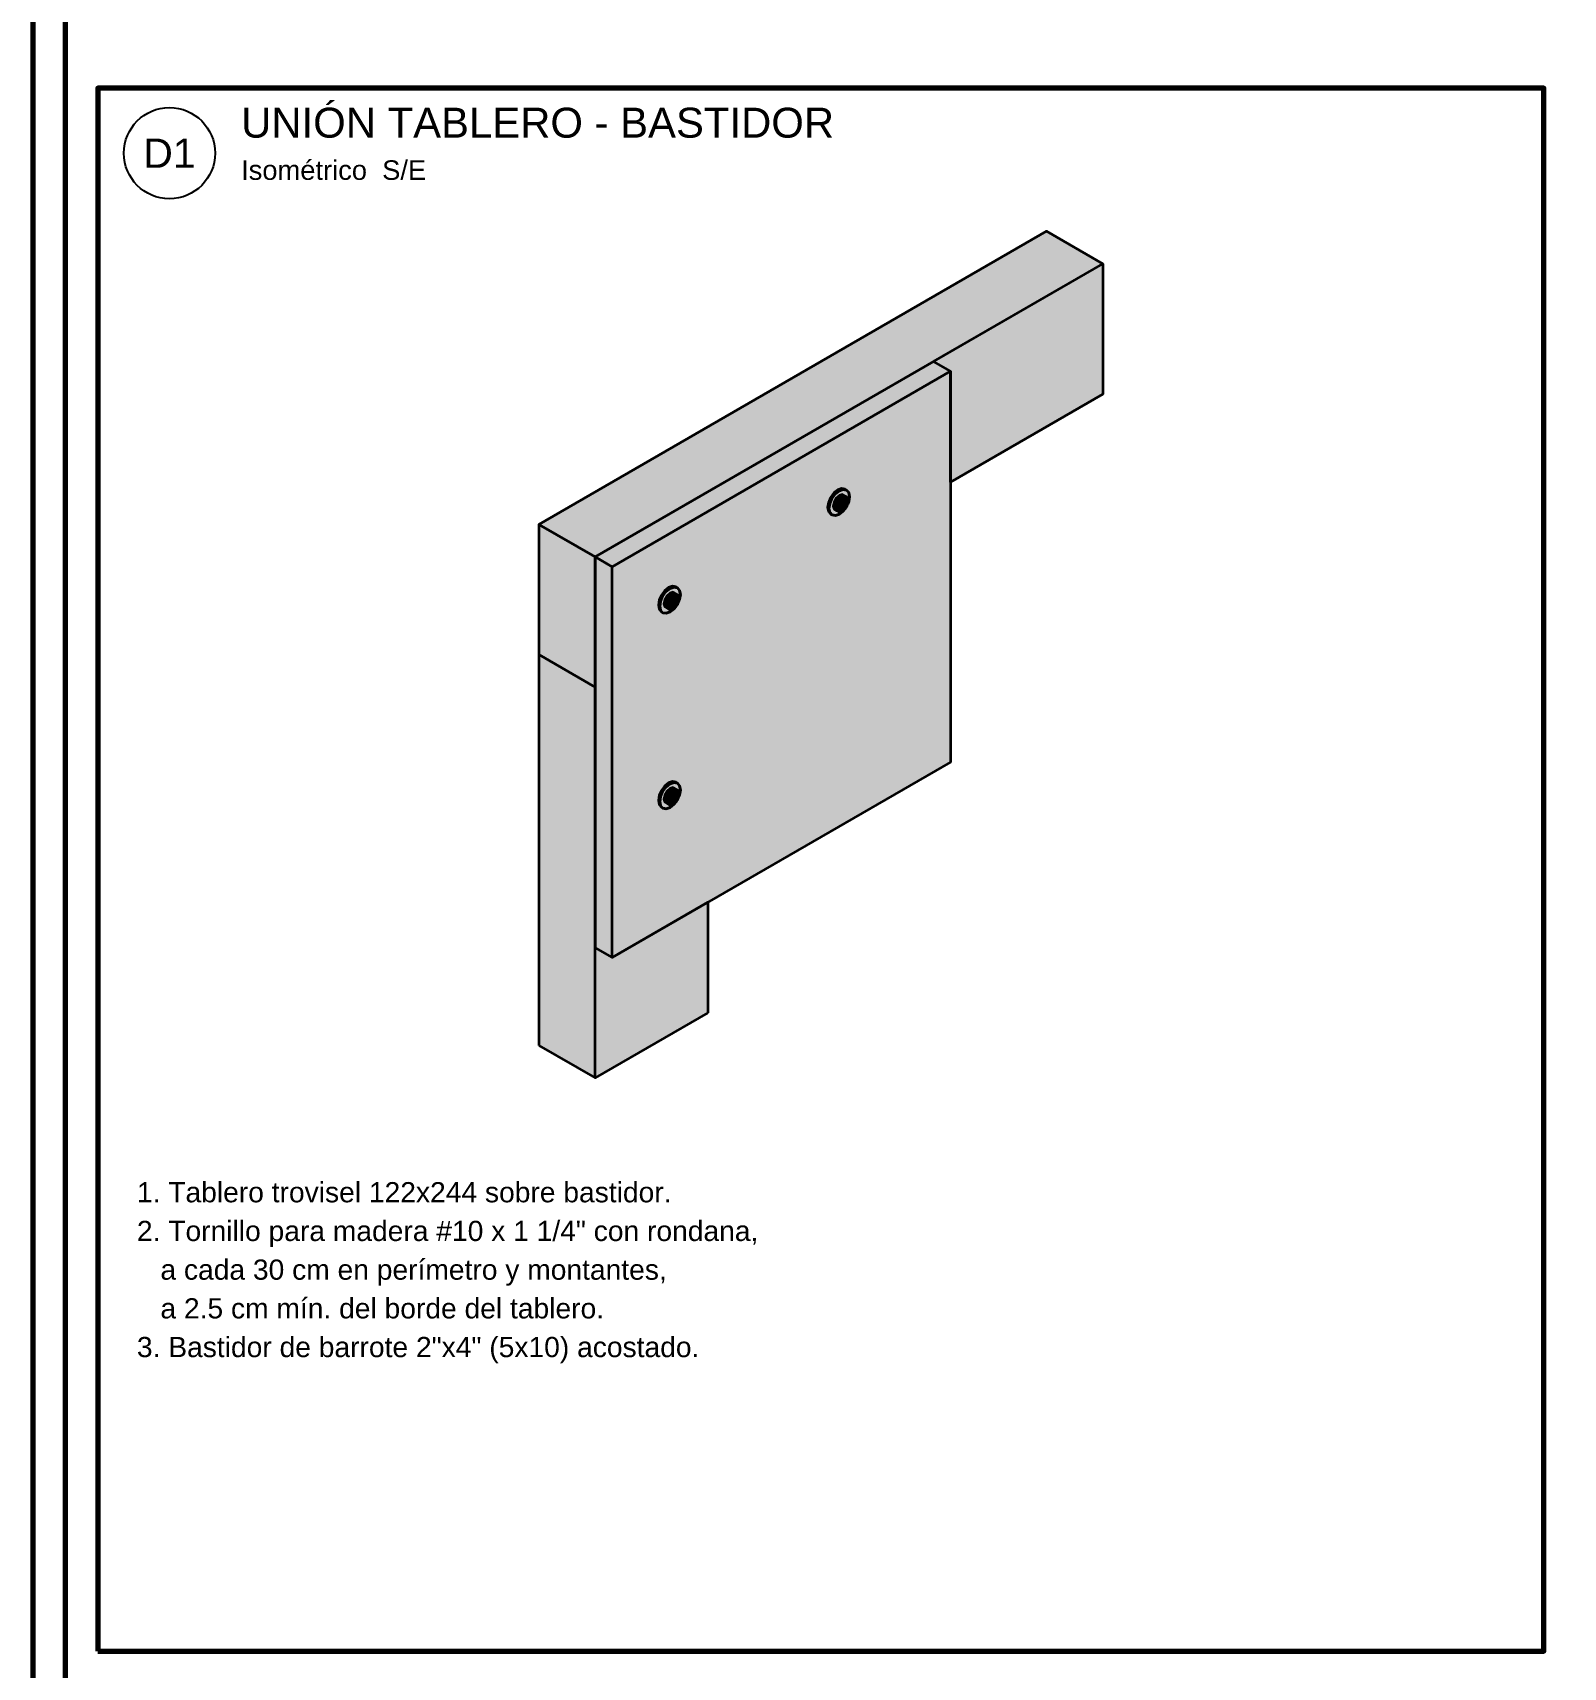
# Model space of a CAD drawing. Header units: centimetres. Extents: x 0 to 1025, y -515 to 400.
# Drawn here: x 0 to 235, y -257.5 to -6.5 of the extents above; entities that cross this region are included whole.
import ezdxf
from ezdxf.enums import TextEntityAlignment as Align

# ---------------------------------------------------------------- set-up
doc = ezdxf.new("R2010")
doc.units = ezdxf.units.CM
doc.header["$LTSCALE"] = 10
for name, color, linetype, lineweight in [('A-DETALLES', 7, 'Continuous', 35), ('A-MARCO', 7, 'Continuous', 70), ('A-RELLENO', 8, 'Continuous', 0), ('A-TEXTO', 7, 'Continuous', 25)]:
    doc.layers.add(name, color=color, linetype=linetype, lineweight=lineweight)
doc.styles.add('ARIAL', font='arial.ttf')

msp = doc.modelspace()

# ---------------------------------------------------------------- hatches: boundary and pattern name
at = {"layer": 'A-RELLENO', "true_color": 0xcba371}
h = msp.add_hatch(color=7, dxfattribs=at)
h.dxf.hatch_style = 1
h.paths.add_polyline_path([(86.36, -87), (164.3, -42), (155.64, -37), (77.7, -82)])
at = {"layer": 'A-RELLENO', "true_color": 0x907451}
h = msp.add_hatch(color=7, dxfattribs=at)
h.dxf.hatch_style = 1
h.paths.add_polyline_path([(164.3, -42), (164.3, -62), (140.92, -75.5), (140.92, -58.5), (140.92, -58.5), (140.92, -58.5), (140.92, -58.5), (140.92, -58.5), (140.92, -58.5), (140.92, -58.5), (140.92, -58.5), (140.92, -58.5), (140.92, -58.5), (140.92, -58.5), (140.92, -58.5), (138.32, -57)])
at = {"layer": 'A-RELLENO', "true_color": 0xdfdfd8}
h = msp.add_hatch(color=7, dxfattribs=at)
h.dxf.hatch_style = 1
h.paths.add_polyline_path([(88.96, -88.5), (140.92, -58.5), (138.32, -57), (86.36, -87)])
at = {"layer": 'A-RELLENO', "true_color": 0x9f9f9a}
h = msp.add_hatch(color=7, dxfattribs=at)
h.dxf.hatch_style = 1
h.paths.add_polyline_path([(88.96, -88.5), (140.92, -58.5), (140.92, -118.5), (88.96, -148.5)])
h.paths.add_polyline_path([(122.04, -79.4), (122.04, -79.4), (122.04, -79.4), (122.04, -79.4), (122.04, -79.4), (122.16, -80.02), (122.16, -80.02), (122.16, -80.02), (122.16, -80.02), (122.16, -80.02), (122.16, -80.02), (122.5, -80.41), (122.5, -80.41), (122.5, -80.41), (122.5, -80.41), (122.76, -80.56), (122.76, -80.56), (122.76, -80.56), (122.76, -80.56), (123.26, -80.66), (123.26, -80.66), (123.26, -80.66), (123.26, -80.66), (123.26, -80.66), (123.26, -80.66), (123.86, -80.45), (123.86, -80.45), (123.86, -80.45), (123.86, -80.45), (123.86, -80.45), (124.45, -79.97), (124.45, -79.97), (124.45, -79.97), (124.45, -79.97), (124.7, -79.64), (124.77, -79.58), (124.77, -79.58), (124.77, -79.58), (124.77, -79.58), (124.85, -79.44), (124.96, -79.29), (124.96, -79.29), (124.96, -79.29), (125.04, -79.11), (125.12, -78.97), (125.12, -78.97), (125.12, -78.97), (125.12, -78.97), (125.13, -78.89), (125.3, -78.51), (125.3, -78.51), (125.3, -78.51), (125.3, -78.51), (125.42, -77.75), (125.42, -77.75), (125.42, -77.75), (125.42, -77.75), (125.42, -77.75), (125.3, -77.13), (125.3, -77.13), (125.3, -77.13), (125.3, -77.13), (125.3, -77.13), (125.3, -77.13), (124.96, -76.74), (124.96, -76.74), (124.96, -76.74), (124.96, -76.74), (124.7, -76.59), (124.7, -76.59), (124.7, -76.59), (124.7, -76.59), (124.19, -76.49), (124.19, -76.49), (124.19, -76.49), (124.19, -76.49), (124.19, -76.49), (124.19, -76.49), (123.6, -76.7), (123.6, -76.7), (123.6, -76.7), (123.6, -76.7), (123.6, -76.7), (123, -77.18), (123, -77.18), (123, -77.18), (123, -77.18), (122.5, -77.86), (122.5, -77.86), (122.5, -77.86), (122.16, -78.64), (122.16, -78.64), (122.16, -78.64), (122.16, -78.64)], flags=0)
h.paths.add_polyline_path([(96.06, -124.4), (96.06, -124.4), (96.06, -124.4), (96.06, -124.4), (96.06, -124.4), (96.18, -125.02), (96.18, -125.02), (96.18, -125.02), (96.18, -125.02), (96.18, -125.02), (96.18, -125.02), (96.52, -125.41), (96.52, -125.41), (96.52, -125.41), (96.52, -125.41), (96.77, -125.56), (96.77, -125.56), (96.77, -125.56), (96.77, -125.56), (97.28, -125.66), (97.28, -125.66), (97.28, -125.66), (97.28, -125.66), (97.28, -125.66), (97.28, -125.66), (97.88, -125.45), (97.88, -125.45), (97.88, -125.45), (97.88, -125.45), (97.88, -125.45), (98.47, -124.97), (98.47, -124.97), (98.47, -124.97), (98.47, -124.97), (98.72, -124.64), (98.79, -124.58), (98.79, -124.58), (98.79, -124.58), (98.79, -124.58), (98.87, -124.44), (98.98, -124.29), (98.98, -124.29), (98.98, -124.29), (99.05, -124.11), (99.14, -123.97), (99.14, -123.97), (99.14, -123.97), (99.14, -123.97), (99.15, -123.89), (99.32, -123.51), (99.32, -123.51), (99.32, -123.51), (99.32, -123.51), (99.44, -122.75), (99.44, -122.75), (99.44, -122.75), (99.44, -122.75), (99.44, -122.75), (99.32, -122.13), (99.32, -122.13), (99.32, -122.13), (99.32, -122.13), (99.32, -122.13), (99.32, -122.13), (98.98, -121.74), (98.98, -121.74), (98.98, -121.74), (98.98, -121.74), (98.72, -121.59), (98.72, -121.59), (98.72, -121.59), (98.72, -121.59), (98.21, -121.49), (98.21, -121.49), (98.21, -121.49), (98.21, -121.49), (98.21, -121.49), (98.21, -121.49), (97.62, -121.7), (97.62, -121.7), (97.62, -121.7), (97.62, -121.7), (97.62, -121.7), (97.02, -122.18), (97.02, -122.18), (97.02, -122.18), (97.02, -122.18), (96.52, -122.86), (96.52, -122.86), (96.52, -122.86), (96.18, -123.64), (96.18, -123.64), (96.18, -123.64), (96.18, -123.64)], flags=0)
h.paths.add_polyline_path([(96.18, -93.64), (96.18, -93.64), (96.18, -93.64), (96.18, -93.64), (96.06, -94.4), (96.06, -94.4), (96.06, -94.4), (96.06, -94.4), (96.06, -94.4), (96.18, -95.02), (96.18, -95.02), (96.18, -95.02), (96.18, -95.02), (96.18, -95.02), (96.18, -95.02), (96.52, -95.41), (96.52, -95.41), (96.52, -95.41), (96.52, -95.41), (96.77, -95.56), (96.77, -95.56), (96.77, -95.56), (96.77, -95.56), (97.28, -95.66), (97.28, -95.66), (97.28, -95.66), (97.28, -95.66), (97.28, -95.66), (97.28, -95.66), (97.88, -95.45), (97.88, -95.45), (97.88, -95.45), (97.88, -95.45), (97.88, -95.45), (98.47, -94.97), (98.47, -94.97), (98.47, -94.97), (98.47, -94.97), (98.72, -94.64), (98.79, -94.58), (98.79, -94.58), (98.79, -94.58), (98.79, -94.58), (98.87, -94.44), (98.98, -94.29), (98.98, -94.29), (98.98, -94.29), (99.05, -94.11), (99.14, -93.97), (99.14, -93.97), (99.14, -93.97), (99.14, -93.97), (99.15, -93.89), (99.32, -93.51), (99.32, -93.51), (99.32, -93.51), (99.32, -93.51), (99.44, -92.75), (99.44, -92.75), (99.44, -92.75), (99.44, -92.75), (99.44, -92.75), (99.32, -92.13), (99.32, -92.13), (99.32, -92.13), (99.32, -92.13), (99.32, -92.13), (99.32, -92.13), (98.98, -91.74), (98.98, -91.74), (98.98, -91.74), (98.98, -91.74), (98.72, -91.59), (98.72, -91.59), (98.72, -91.59), (98.72, -91.59), (98.21, -91.49), (98.21, -91.49), (98.21, -91.49), (98.21, -91.49), (98.21, -91.49), (98.21, -91.49), (97.62, -91.7), (97.62, -91.7), (97.62, -91.7), (97.62, -91.7), (97.62, -91.7), (97.02, -92.18), (97.02, -92.18), (97.02, -92.18), (97.02, -92.18), (96.52, -92.86), (96.52, -92.86), (96.52, -92.86)], flags=0)
at = {"layer": 'A-RELLENO', "true_color": 0x47474a}
h = msp.add_hatch(color=7, dxfattribs=at)
h.dxf.hatch_style = 1
h.paths.add_polyline_path([(124.45, -79.97), (123.86, -80.45), (123.26, -80.66), (122.76, -80.56), (122.42, -80.17), (122.3, -79.55), (122.42, -78.79), (122.76, -78.01), (123.26, -77.33), (123.86, -76.85), (124.45, -76.64), (124.96, -76.74), (125.3, -77.13), (125.42, -77.75), (125.3, -78.51), (125.13, -78.89), (125.24, -78.35), (125.24, -78.35), (125.24, -78.35), (125.24, -78.35), (125.24, -78.35), (125.24, -78.35), (125.12, -77.87), (125.12, -77.87), (125.12, -77.87), (125.12, -77.87), (125.12, -77.87), (125.12, -77.87), (125.12, -77.87), (125.12, -77.87), (125.12, -77.87), (124.77, -77.67), (124.33, -77.42), (124.33, -77.42), (124.33, -77.42), (124.33, -77.42), (124.33, -77.42), (124.33, -77.42), (124.33, -77.42), (124.33, -77.42), (124.33, -77.42), (123.86, -77.55), (123.86, -77.55), (123.86, -77.55), (123.86, -77.55), (123.86, -77.55), (123.86, -77.55), (123.38, -77.97), (123.38, -77.97), (123.38, -77.97), (123.38, -77.97), (123.03, -78.58), (123.03, -78.58), (123.03, -78.58), (123.03, -78.58), (122.91, -79.2), (122.91, -79.2), (122.91, -79.2), (122.91, -79.2), (122.91, -79.2), (122.91, -79.2), (123.03, -79.68), (123.03, -79.68), (123.03, -79.68), (123.03, -79.68), (123.03, -79.68), (123.03, -79.68), (123.03, -79.68), (123.03, -79.68), (123.03, -79.68), (123.47, -79.93), (123.81, -80.13), (123.81, -80.13), (123.81, -80.13), (123.81, -80.13), (123.81, -80.13), (123.81, -80.13), (123.81, -80.13), (123.81, -80.13), (123.81, -80.13), (124.29, -80), (124.29, -80), (124.29, -80), (124.29, -80), (124.29, -80), (124.29, -80), (124.7, -79.64)])
at = {"layer": 'A-RELLENO', "true_color": 0x545458}
h = msp.add_hatch(color=7, dxfattribs=at)
h.dxf.hatch_style = 1
h.paths.add_polyline_path([(123, -77.18), (122.5, -77.86), (122.76, -78.01), (123.26, -77.33)])
at = {"layer": 'A-RELLENO', "true_color": 0x5f5f63}
h = msp.add_hatch(color=7, dxfattribs=at)
h.dxf.hatch_style = 1
h.paths.add_polyline_path([(123.6, -76.7), (123, -77.18), (123.26, -77.33), (123.86, -76.85)])
at = {"layer": 'A-RELLENO', "true_color": 0x47474a}
h = msp.add_hatch(color=7, dxfattribs=at)
h.dxf.hatch_style = 1
h.paths.add_polyline_path([(124.29, -77.8), (123.81, -78.22), (123.47, -78.83), (123.34, -79.45), (123.47, -79.93), (123.81, -80.13), (124.29, -80), (124.77, -79.58), (125.12, -78.97), (125.24, -78.35), (125.12, -77.87), (124.77, -77.67)])
at = {"layer": 'A-RELLENO', "true_color": 0x5d5d62}
h = msp.add_hatch(color=7, dxfattribs=at)
h.dxf.hatch_style = 1
h.paths.add_polyline_path([(123.86, -77.55), (123.38, -77.97), (123.81, -78.22), (124.29, -77.8)])
at = {"layer": 'A-RELLENO', "true_color": 0x66666b}
h = msp.add_hatch(color=7, dxfattribs=at)
h.dxf.hatch_style = 1
h.paths.add_polyline_path([(124.19, -76.49), (123.6, -76.7), (123.86, -76.85), (124.45, -76.64)])
at = {"layer": 'A-RELLENO', "true_color": 0x67676c}
h = msp.add_hatch(color=7, dxfattribs=at)
h.dxf.hatch_style = 1
h.paths.add_polyline_path([(124.33, -77.42), (123.86, -77.55), (124.29, -77.8), (124.77, -77.67)])
at = {"layer": 'A-RELLENO', "true_color": 0x6a6a6f}
h = msp.add_hatch(color=7, dxfattribs=at)
h.dxf.hatch_style = 1
h.paths.add_polyline_path([(124.7, -76.59), (124.19, -76.49), (124.45, -76.64), (124.96, -76.74)])
at = {"layer": 'A-RELLENO', "true_color": 0x3d3d40}
h = msp.add_hatch(color=7, dxfattribs=at)
h.dxf.hatch_style = 1
h.paths.add_polyline_path([(122.16, -78.64), (122.04, -79.4), (122.3, -79.55), (122.42, -78.79)])
at = {"layer": 'A-RELLENO', "true_color": 0x333336}
h = msp.add_hatch(color=7, dxfattribs=at)
h.dxf.hatch_style = 1
h.paths.add_polyline_path([(122.04, -79.4), (122.16, -80.02), (122.42, -80.17), (122.3, -79.55)])
at = {"layer": 'A-RELLENO', "true_color": 0x48484c}
h = msp.add_hatch(color=7, dxfattribs=at)
h.dxf.hatch_style = 1
h.paths.add_polyline_path([(122.5, -77.86), (122.16, -78.64), (122.42, -78.79), (122.76, -78.01)])
at = {"layer": 'A-RELLENO', "true_color": 0x2f2f31}
h = msp.add_hatch(color=7, dxfattribs=at)
h.dxf.hatch_style = 1
h.paths.add_polyline_path([(122.16, -80.02), (122.5, -80.41), (122.76, -80.56), (122.42, -80.17)])
at = {"layer": 'A-RELLENO', "true_color": 0x3f3f42}
h = msp.add_hatch(color=7, dxfattribs=at)
h.dxf.hatch_style = 1
h.paths.add_polyline_path([(123.03, -78.58), (122.91, -79.2), (123.34, -79.45), (123.47, -78.83)])
at = {"layer": 'A-RELLENO', "true_color": 0x323235}
h = msp.add_hatch(color=7, dxfattribs=at)
h.dxf.hatch_style = 1
h.paths.add_polyline_path([(122.91, -79.2), (123.03, -79.68), (123.47, -79.93), (123.34, -79.45)])
at = {"layer": 'A-RELLENO', "true_color": 0x4e4e52}
h = msp.add_hatch(color=7, dxfattribs=at)
h.dxf.hatch_style = 1
h.paths.add_polyline_path([(123.38, -77.97), (123.03, -78.58), (123.47, -78.83), (123.81, -78.22)])
at = {"layer": 'A-RELLENO', "true_color": 0x47474a}
h = msp.add_hatch(color=7, dxfattribs=at)
h.dxf.hatch_style = 1
h.paths.add_polyline_path([(124.96, -79.29), (124.85, -79.44), (125.04, -79.11)])
at = {"layer": 'A-RELLENO', "true_color": 0x725c40}
h = msp.add_hatch(color=7, dxfattribs=at)
h.dxf.hatch_style = 1
h.paths.add_polyline_path([(77.7, -102), (86.36, -107), (86.36, -87), (77.7, -82)])
at = {"layer": 'A-RELLENO', "true_color": 0x7e7e79}
h = msp.add_hatch(color=7, dxfattribs=at)
h.dxf.hatch_style = 1
h.paths.add_polyline_path([(86.36, -147), (88.96, -148.5), (88.96, -88.5), (86.36, -87)])
at = {"layer": 'A-RELLENO', "true_color": 0x48484c}
h = msp.add_hatch(color=7, dxfattribs=at)
h.dxf.hatch_style = 1
h.paths.add_polyline_path([(96.52, -92.86), (96.18, -93.64), (96.44, -93.79), (96.77, -93.01)])
at = {"layer": 'A-RELLENO', "true_color": 0x47474a}
h = msp.add_hatch(color=7, dxfattribs=at)
h.dxf.hatch_style = 1
h.paths.add_polyline_path([(98.47, -94.97), (97.88, -95.45), (97.28, -95.66), (96.77, -95.56), (96.44, -95.17), (96.32, -94.55), (96.44, -93.79), (96.77, -93.01), (97.28, -92.33), (97.88, -91.85), (98.47, -91.64), (98.98, -91.74), (99.32, -92.13), (99.44, -92.75), (99.32, -93.51), (99.15, -93.89), (99.26, -93.35), (99.26, -93.35), (99.26, -93.35), (99.26, -93.35), (99.26, -93.35), (99.26, -93.35), (99.14, -92.87), (99.14, -92.87), (99.14, -92.87), (99.14, -92.87), (99.14, -92.87), (99.14, -92.87), (99.14, -92.87), (99.14, -92.87), (99.14, -92.87), (98.79, -92.67), (98.35, -92.42), (98.35, -92.42), (98.35, -92.42), (98.35, -92.42), (98.35, -92.42), (98.35, -92.42), (98.35, -92.42), (98.35, -92.42), (98.35, -92.42), (97.88, -92.55), (97.88, -92.55), (97.88, -92.55), (97.88, -92.55), (97.88, -92.55), (97.88, -92.55), (97.4, -92.97), (97.4, -92.97), (97.4, -92.97), (97.4, -92.97), (97.05, -93.58), (97.05, -93.58), (97.05, -93.58), (97.05, -93.58), (96.92, -94.2), (96.92, -94.2), (96.92, -94.2), (96.92, -94.2), (96.92, -94.2), (96.92, -94.2), (97.05, -94.68), (97.05, -94.68), (97.05, -94.68), (97.05, -94.68), (97.05, -94.68), (97.05, -94.68), (97.05, -94.68), (97.05, -94.68), (97.05, -94.68), (97.49, -94.93), (97.83, -95.13), (97.83, -95.13), (97.83, -95.13), (97.83, -95.13), (97.83, -95.13), (97.83, -95.13), (97.83, -95.13), (97.83, -95.13), (97.83, -95.13), (98.31, -95), (98.31, -95), (98.31, -95), (98.31, -95), (98.31, -95), (98.31, -95), (98.72, -94.64)])
at = {"layer": 'A-RELLENO', "true_color": 0x545458}
h = msp.add_hatch(color=7, dxfattribs=at)
h.dxf.hatch_style = 1
h.paths.add_polyline_path([(97.02, -92.18), (96.52, -92.86), (96.77, -93.01), (97.28, -92.33)])
at = {"layer": 'A-RELLENO', "true_color": 0x5f5f63}
h = msp.add_hatch(color=7, dxfattribs=at)
h.dxf.hatch_style = 1
h.paths.add_polyline_path([(97.62, -91.7), (97.02, -92.18), (97.28, -92.33), (97.88, -91.85)])
at = {"layer": 'A-RELLENO', "true_color": 0x47474a}
h = msp.add_hatch(color=7, dxfattribs=at)
h.dxf.hatch_style = 1
h.paths.add_polyline_path([(98.31, -92.8), (97.83, -93.22), (97.49, -93.83), (97.36, -94.45), (97.49, -94.93), (97.83, -95.13), (98.31, -95), (98.79, -94.58), (99.14, -93.97), (99.26, -93.35), (99.14, -92.87), (98.79, -92.67)])
at = {"layer": 'A-RELLENO', "true_color": 0x5d5d62}
h = msp.add_hatch(color=7, dxfattribs=at)
h.dxf.hatch_style = 1
h.paths.add_polyline_path([(97.88, -92.55), (97.4, -92.97), (97.83, -93.22), (98.31, -92.8)])
at = {"layer": 'A-RELLENO', "true_color": 0x66666b}
h = msp.add_hatch(color=7, dxfattribs=at)
h.dxf.hatch_style = 1
h.paths.add_polyline_path([(98.21, -91.49), (97.62, -91.7), (97.88, -91.85), (98.47, -91.64)])
at = {"layer": 'A-RELLENO', "true_color": 0x67676c}
h = msp.add_hatch(color=7, dxfattribs=at)
h.dxf.hatch_style = 1
h.paths.add_polyline_path([(98.35, -92.42), (97.88, -92.55), (98.31, -92.8), (98.79, -92.67)])
at = {"layer": 'A-RELLENO', "true_color": 0x6a6a6f}
h = msp.add_hatch(color=7, dxfattribs=at)
h.dxf.hatch_style = 1
h.paths.add_polyline_path([(98.72, -91.59), (98.21, -91.49), (98.47, -91.64), (98.98, -91.74)])
at = {"layer": 'A-RELLENO', "true_color": 0x3d3d40}
h = msp.add_hatch(color=7, dxfattribs=at)
h.dxf.hatch_style = 1
h.paths.add_polyline_path([(96.18, -93.64), (96.06, -94.4), (96.32, -94.55), (96.44, -93.79)])
at = {"layer": 'A-RELLENO', "true_color": 0x333336}
h = msp.add_hatch(color=7, dxfattribs=at)
h.dxf.hatch_style = 1
h.paths.add_polyline_path([(96.06, -94.4), (96.18, -95.02), (96.44, -95.17), (96.32, -94.55)])
at = {"layer": 'A-RELLENO', "true_color": 0x2f2f31}
h = msp.add_hatch(color=7, dxfattribs=at)
h.dxf.hatch_style = 1
h.paths.add_polyline_path([(96.18, -95.02), (96.52, -95.41), (96.77, -95.56), (96.44, -95.17)])
at = {"layer": 'A-RELLENO', "true_color": 0x3f3f42}
h = msp.add_hatch(color=7, dxfattribs=at)
h.dxf.hatch_style = 1
h.paths.add_polyline_path([(97.05, -93.58), (96.92, -94.2), (97.36, -94.45), (97.49, -93.83)])
at = {"layer": 'A-RELLENO', "true_color": 0x323235}
h = msp.add_hatch(color=7, dxfattribs=at)
h.dxf.hatch_style = 1
h.paths.add_polyline_path([(96.92, -94.2), (97.05, -94.68), (97.49, -94.93), (97.36, -94.45)])
at = {"layer": 'A-RELLENO', "true_color": 0x4e4e52}
h = msp.add_hatch(color=7, dxfattribs=at)
h.dxf.hatch_style = 1
h.paths.add_polyline_path([(97.4, -92.97), (97.05, -93.58), (97.49, -93.83), (97.83, -93.22)])
at = {"layer": 'A-RELLENO', "true_color": 0x47474a}
h = msp.add_hatch(color=7, dxfattribs=at)
h.dxf.hatch_style = 1
h.paths.add_polyline_path([(98.98, -94.29), (98.87, -94.44), (99.05, -94.11)])
at = {"layer": 'A-RELLENO', "true_color": 0x725c40}
h = msp.add_hatch(color=7, dxfattribs=at)
h.dxf.hatch_style = 1
h.paths.add_polyline_path([(77.7, -162), (86.36, -167), (86.36, -107), (77.7, -102)])
at = {"layer": 'A-RELLENO', "true_color": 0x48484c}
h = msp.add_hatch(color=7, dxfattribs=at)
h.dxf.hatch_style = 1
h.paths.add_polyline_path([(96.52, -122.86), (96.18, -123.64), (96.44, -123.79), (96.77, -123.01)])
at = {"layer": 'A-RELLENO', "true_color": 0x47474a}
h = msp.add_hatch(color=7, dxfattribs=at)
h.dxf.hatch_style = 1
h.paths.add_polyline_path([(98.47, -124.97), (97.88, -125.45), (97.28, -125.66), (96.77, -125.56), (96.44, -125.17), (96.32, -124.55), (96.44, -123.79), (96.77, -123.01), (97.28, -122.33), (97.88, -121.85), (98.47, -121.64), (98.98, -121.74), (99.32, -122.13), (99.44, -122.75), (99.32, -123.51), (99.15, -123.89), (99.26, -123.35), (99.26, -123.35), (99.26, -123.35), (99.26, -123.35), (99.26, -123.35), (99.26, -123.35), (99.14, -122.87), (99.14, -122.87), (99.14, -122.87), (99.14, -122.87), (99.14, -122.87), (99.14, -122.87), (99.14, -122.87), (99.14, -122.87), (99.14, -122.87), (98.79, -122.67), (98.35, -122.42), (98.35, -122.42), (98.35, -122.42), (98.35, -122.42), (98.35, -122.42), (98.35, -122.42), (98.35, -122.42), (98.35, -122.42), (98.35, -122.42), (97.88, -122.55), (97.88, -122.55), (97.88, -122.55), (97.88, -122.55), (97.88, -122.55), (97.88, -122.55), (97.4, -122.97), (97.4, -122.97), (97.4, -122.97), (97.4, -122.97), (97.05, -123.58), (97.05, -123.58), (97.05, -123.58), (97.05, -123.58), (96.92, -124.2), (96.92, -124.2), (96.92, -124.2), (96.92, -124.2), (96.92, -124.2), (96.92, -124.2), (97.05, -124.68), (97.05, -124.68), (97.05, -124.68), (97.05, -124.68), (97.05, -124.68), (97.05, -124.68), (97.05, -124.68), (97.05, -124.68), (97.05, -124.68), (97.49, -124.93), (97.83, -125.13), (97.83, -125.13), (97.83, -125.13), (97.83, -125.13), (97.83, -125.13), (97.83, -125.13), (97.83, -125.13), (97.83, -125.13), (97.83, -125.13), (98.31, -125), (98.31, -125), (98.31, -125), (98.31, -125), (98.31, -125), (98.31, -125), (98.72, -124.64)])
at = {"layer": 'A-RELLENO', "true_color": 0x545458}
h = msp.add_hatch(color=7, dxfattribs=at)
h.dxf.hatch_style = 1
h.paths.add_polyline_path([(97.02, -122.18), (96.52, -122.86), (96.77, -123.01), (97.28, -122.33)])
at = {"layer": 'A-RELLENO', "true_color": 0x5f5f63}
h = msp.add_hatch(color=7, dxfattribs=at)
h.dxf.hatch_style = 1
h.paths.add_polyline_path([(97.62, -121.7), (97.02, -122.18), (97.28, -122.33), (97.88, -121.85)])
at = {"layer": 'A-RELLENO', "true_color": 0x4e4e52}
h = msp.add_hatch(color=7, dxfattribs=at)
h.dxf.hatch_style = 1
h.paths.add_polyline_path([(97.4, -122.97), (97.05, -123.58), (97.49, -123.83), (97.83, -123.22)])
at = {"layer": 'A-RELLENO', "true_color": 0x47474a}
h = msp.add_hatch(color=7, dxfattribs=at)
h.dxf.hatch_style = 1
h.paths.add_polyline_path([(98.31, -122.8), (97.83, -123.22), (97.49, -123.83), (97.36, -124.45), (97.49, -124.93), (97.83, -125.13), (98.31, -125), (98.79, -124.58), (99.14, -123.97), (99.26, -123.35), (99.14, -122.87), (98.79, -122.67)])
at = {"layer": 'A-RELLENO', "true_color": 0x5d5d62}
h = msp.add_hatch(color=7, dxfattribs=at)
h.dxf.hatch_style = 1
h.paths.add_polyline_path([(97.88, -122.55), (97.4, -122.97), (97.83, -123.22), (98.31, -122.8)])
at = {"layer": 'A-RELLENO', "true_color": 0x66666b}
h = msp.add_hatch(color=7, dxfattribs=at)
h.dxf.hatch_style = 1
h.paths.add_polyline_path([(98.21, -121.49), (97.62, -121.7), (97.88, -121.85), (98.47, -121.64)])
at = {"layer": 'A-RELLENO', "true_color": 0x67676c}
h = msp.add_hatch(color=7, dxfattribs=at)
h.dxf.hatch_style = 1
h.paths.add_polyline_path([(98.35, -122.42), (97.88, -122.55), (98.31, -122.8), (98.79, -122.67)])
at = {"layer": 'A-RELLENO', "true_color": 0x6a6a6f}
h = msp.add_hatch(color=7, dxfattribs=at)
h.dxf.hatch_style = 1
h.paths.add_polyline_path([(98.72, -121.59), (98.21, -121.49), (98.47, -121.64), (98.98, -121.74)])
at = {"layer": 'A-RELLENO', "true_color": 0x3d3d40}
h = msp.add_hatch(color=7, dxfattribs=at)
h.dxf.hatch_style = 1
h.paths.add_polyline_path([(96.18, -123.64), (96.06, -124.4), (96.32, -124.55), (96.44, -123.79)])
at = {"layer": 'A-RELLENO', "true_color": 0x333336}
h = msp.add_hatch(color=7, dxfattribs=at)
h.dxf.hatch_style = 1
h.paths.add_polyline_path([(96.06, -124.4), (96.18, -125.02), (96.44, -125.17), (96.32, -124.55)])
at = {"layer": 'A-RELLENO', "true_color": 0x2f2f31}
h = msp.add_hatch(color=7, dxfattribs=at)
h.dxf.hatch_style = 1
h.paths.add_polyline_path([(96.18, -125.02), (96.52, -125.41), (96.77, -125.56), (96.44, -125.17)])
at = {"layer": 'A-RELLENO', "true_color": 0x3f3f42}
h = msp.add_hatch(color=7, dxfattribs=at)
h.dxf.hatch_style = 1
h.paths.add_polyline_path([(97.05, -123.58), (96.92, -124.2), (97.36, -124.45), (97.49, -123.83)])
at = {"layer": 'A-RELLENO', "true_color": 0x323235}
h = msp.add_hatch(color=7, dxfattribs=at)
h.dxf.hatch_style = 1
h.paths.add_polyline_path([(96.92, -124.2), (97.05, -124.68), (97.49, -124.93), (97.36, -124.45)])
at = {"layer": 'A-RELLENO', "true_color": 0x47474a}
h = msp.add_hatch(color=7, dxfattribs=at)
h.dxf.hatch_style = 1
h.paths.add_polyline_path([(98.98, -124.29), (98.87, -124.44), (99.05, -124.11)])
at = {"layer": 'A-RELLENO', "true_color": 0x907451}
h = msp.add_hatch(color=7, dxfattribs=at)
h.dxf.hatch_style = 1
h.paths.add_polyline_path([(103.68, -157), (86.36, -167), (86.36, -147), (88.96, -148.5), (88.96, -148.5), (88.96, -148.5), (88.96, -148.5), (88.96, -148.5), (88.96, -148.5), (88.96, -148.5), (88.96, -148.5), (88.96, -148.5), (88.96, -148.5), (88.96, -148.5), (88.96, -148.5), (103.68, -140)])

# ---------------------------------------------------------------- linework, layer by layer
at = {"layer": 'A-DETALLES'}
for points in [[(86.36, -87), (164.3, -42), (155.64, -37), (77.7, -82), (86.36, -87)], [(164.3, -42), (164.3, -62), (140.92, -75.5), (140.92, -58.5), (140.92, -58.5), (140.92, -58.5), (140.92, -58.5), (140.92, -58.5), (140.92, -58.5), (140.92, -58.5), (140.92, -58.5), (140.92, -58.5), (140.92, -58.5), (140.92, -58.5), (140.92, -58.5), (138.32, -57), (164.3, -42)], [(88.96, -88.5), (140.92, -58.5), (138.32, -57), (86.36, -87), (88.96, -88.5)], [(88.96, -88.5), (140.92, -58.5), (140.92, -118.5), (88.96, -148.5), (88.96, -88.5)], [(122.04, -79.4), (122.04, -79.4), (122.04, -79.4), (122.04, -79.4), (122.04, -79.4), (122.16, -80.02), (122.16, -80.02), (122.16, -80.02), (122.16, -80.02), (122.16, -80.02), (122.16, -80.02), (122.5, -80.41), (122.5, -80.41), (122.5, -80.41), (122.5, -80.41), (122.76, -80.56), (122.76, -80.56), (122.76, -80.56), (122.76, -80.56), (123.26, -80.66), (123.26, -80.66), (123.26, -80.66), (123.26, -80.66), (123.26, -80.66), (123.26, -80.66), (123.86, -80.45), (123.86, -80.45), (123.86, -80.45), (123.86, -80.45), (123.86, -80.45), (124.45, -79.97), (124.45, -79.97), (124.45, -79.97), (124.45, -79.97), (124.7, -79.64), (124.77, -79.58), (124.77, -79.58), (124.77, -79.58), (124.77, -79.58), (124.85, -79.44), (124.96, -79.29), (124.96, -79.29), (124.96, -79.29), (125.04, -79.11), (125.12, -78.97), (125.12, -78.97), (125.12, -78.97), (125.12, -78.97), (125.13, -78.89), (125.3, -78.51), (125.3, -78.51), (125.3, -78.51), (125.3, -78.51), (125.42, -77.75), (125.42, -77.75), (125.42, -77.75), (125.42, -77.75), (125.42, -77.75), (125.3, -77.13), (125.3, -77.13), (125.3, -77.13), (125.3, -77.13), (125.3, -77.13), (125.3, -77.13), (124.96, -76.74), (124.96, -76.74), (124.96, -76.74), (124.96, -76.74), (124.7, -76.59), (124.7, -76.59), (124.7, -76.59), (124.7, -76.59), (124.19, -76.49), (124.19, -76.49), (124.19, -76.49), (124.19, -76.49), (124.19, -76.49), (124.19, -76.49), (123.6, -76.7), (123.6, -76.7), (123.6, -76.7), (123.6, -76.7), (123.6, -76.7), (123, -77.18), (123, -77.18), (123, -77.18), (123, -77.18), (122.5, -77.86), (122.5, -77.86), (122.5, -77.86), (122.16, -78.64), (122.16, -78.64), (122.16, -78.64), (122.16, -78.64), (122.04, -79.4)], [(124.45, -79.97), (123.86, -80.45), (123.26, -80.66), (122.76, -80.56), (122.42, -80.17), (122.3, -79.55), (122.42, -78.79), (122.76, -78.01), (123.26, -77.33), (123.86, -76.85), (124.45, -76.64), (124.96, -76.74), (125.3, -77.13), (125.42, -77.75), (125.3, -78.51), (125.13, -78.89), (125.24, -78.35), (125.24, -78.35), (125.24, -78.35), (125.24, -78.35), (125.24, -78.35), (125.24, -78.35), (125.12, -77.87), (125.12, -77.87), (125.12, -77.87), (125.12, -77.87), (125.12, -77.87), (125.12, -77.87), (125.12, -77.87), (125.12, -77.87), (125.12, -77.87), (124.77, -77.67), (124.33, -77.42), (124.33, -77.42), (124.33, -77.42), (124.33, -77.42), (124.33, -77.42), (124.33, -77.42), (124.33, -77.42), (124.33, -77.42), (124.33, -77.42), (123.86, -77.55), (123.86, -77.55), (123.86, -77.55), (123.86, -77.55), (123.86, -77.55), (123.86, -77.55), (123.38, -77.97), (123.38, -77.97), (123.38, -77.97), (123.38, -77.97), (123.03, -78.58), (123.03, -78.58), (123.03, -78.58), (123.03, -78.58), (122.91, -79.2), (122.91, -79.2), (122.91, -79.2), (122.91, -79.2), (122.91, -79.2), (122.91, -79.2), (123.03, -79.68), (123.03, -79.68), (123.03, -79.68), (123.03, -79.68), (123.03, -79.68), (123.03, -79.68), (123.03, -79.68), (123.03, -79.68), (123.03, -79.68), (123.47, -79.93), (123.81, -80.13), (123.81, -80.13), (123.81, -80.13), (123.81, -80.13), (123.81, -80.13), (123.81, -80.13), (123.81, -80.13), (123.81, -80.13), (123.81, -80.13), (124.29, -80), (124.29, -80), (124.29, -80), (124.29, -80), (124.29, -80), (124.29, -80), (124.7, -79.64), (124.45, -79.97)], [(123, -77.18), (122.5, -77.86), (122.76, -78.01), (123.26, -77.33), (123, -77.18)], [(123.6, -76.7), (123, -77.18), (123.26, -77.33), (123.86, -76.85), (123.6, -76.7)], [(124.29, -77.8), (123.81, -78.22), (123.47, -78.83), (123.34, -79.45), (123.47, -79.93), (123.81, -80.13), (124.29, -80), (124.77, -79.58), (125.12, -78.97), (125.24, -78.35), (125.12, -77.87), (124.77, -77.67), (124.29, -77.8)], [(123.86, -77.55), (123.38, -77.97), (123.81, -78.22), (124.29, -77.8), (123.86, -77.55)], [(124.19, -76.49), (123.6, -76.7), (123.86, -76.85), (124.45, -76.64), (124.19, -76.49)], [(124.33, -77.42), (123.86, -77.55), (124.29, -77.8), (124.77, -77.67), (124.33, -77.42)], [(124.7, -76.59), (124.19, -76.49), (124.45, -76.64), (124.96, -76.74), (124.7, -76.59)], [(122.16, -78.64), (122.04, -79.4), (122.3, -79.55), (122.42, -78.79), (122.16, -78.64)], [(122.04, -79.4), (122.16, -80.02), (122.42, -80.17), (122.3, -79.55), (122.04, -79.4)], [(122.5, -77.86), (122.16, -78.64), (122.42, -78.79), (122.76, -78.01), (122.5, -77.86)], [(122.16, -80.02), (122.5, -80.41), (122.76, -80.56), (122.42, -80.17), (122.16, -80.02)], [(123.03, -78.58), (122.91, -79.2), (123.34, -79.45), (123.47, -78.83), (123.03, -78.58)], [(122.91, -79.2), (123.03, -79.68), (123.47, -79.93), (123.34, -79.45), (122.91, -79.2)], [(123.38, -77.97), (123.03, -78.58), (123.47, -78.83), (123.81, -78.22), (123.38, -77.97)], [(124.96, -79.29), (124.85, -79.44), (125.04, -79.11), (124.96, -79.29)], [(77.7, -102), (86.36, -107), (86.36, -87), (77.7, -82), (77.7, -102)], [(86.36, -147), (88.96, -148.5), (88.96, -88.5), (86.36, -87), (86.36, -147)], [(96.18, -93.64), (96.18, -93.64), (96.18, -93.64), (96.18, -93.64), (96.06, -94.4), (96.06, -94.4), (96.06, -94.4), (96.06, -94.4), (96.06, -94.4), (96.18, -95.02), (96.18, -95.02), (96.18, -95.02), (96.18, -95.02), (96.18, -95.02), (96.18, -95.02), (96.52, -95.41), (96.52, -95.41), (96.52, -95.41), (96.52, -95.41), (96.77, -95.56), (96.77, -95.56), (96.77, -95.56), (96.77, -95.56), (97.28, -95.66), (97.28, -95.66), (97.28, -95.66), (97.28, -95.66), (97.28, -95.66), (97.28, -95.66), (97.88, -95.45), (97.88, -95.45), (97.88, -95.45), (97.88, -95.45), (97.88, -95.45), (98.47, -94.97), (98.47, -94.97), (98.47, -94.97), (98.47, -94.97), (98.72, -94.64), (98.79, -94.58), (98.79, -94.58), (98.79, -94.58), (98.79, -94.58), (98.87, -94.44), (98.98, -94.29), (98.98, -94.29), (98.98, -94.29), (99.05, -94.11), (99.14, -93.97), (99.14, -93.97), (99.14, -93.97), (99.14, -93.97), (99.15, -93.89), (99.32, -93.51), (99.32, -93.51), (99.32, -93.51), (99.32, -93.51), (99.44, -92.75), (99.44, -92.75), (99.44, -92.75), (99.44, -92.75), (99.44, -92.75), (99.32, -92.13), (99.32, -92.13), (99.32, -92.13), (99.32, -92.13), (99.32, -92.13), (99.32, -92.13), (98.98, -91.74), (98.98, -91.74), (98.98, -91.74), (98.98, -91.74), (98.72, -91.59), (98.72, -91.59), (98.72, -91.59), (98.72, -91.59), (98.21, -91.49), (98.21, -91.49), (98.21, -91.49), (98.21, -91.49), (98.21, -91.49), (98.21, -91.49), (97.62, -91.7), (97.62, -91.7), (97.62, -91.7), (97.62, -91.7), (97.62, -91.7), (97.02, -92.18), (97.02, -92.18), (97.02, -92.18), (97.02, -92.18), (96.52, -92.86), (96.52, -92.86), (96.52, -92.86), (96.18, -93.64)], [(96.52, -92.86), (96.18, -93.64), (96.44, -93.79), (96.77, -93.01), (96.52, -92.86)], [(98.47, -94.97), (97.88, -95.45), (97.28, -95.66), (96.77, -95.56), (96.44, -95.17), (96.32, -94.55), (96.44, -93.79), (96.77, -93.01), (97.28, -92.33), (97.88, -91.85), (98.47, -91.64), (98.98, -91.74), (99.32, -92.13), (99.44, -92.75), (99.32, -93.51), (99.15, -93.89), (99.26, -93.35), (99.26, -93.35), (99.26, -93.35), (99.26, -93.35), (99.26, -93.35), (99.26, -93.35), (99.14, -92.87), (99.14, -92.87), (99.14, -92.87), (99.14, -92.87), (99.14, -92.87), (99.14, -92.87), (99.14, -92.87), (99.14, -92.87), (99.14, -92.87), (98.79, -92.67), (98.35, -92.42), (98.35, -92.42), (98.35, -92.42), (98.35, -92.42), (98.35, -92.42), (98.35, -92.42), (98.35, -92.42), (98.35, -92.42), (98.35, -92.42), (97.88, -92.55), (97.88, -92.55), (97.88, -92.55), (97.88, -92.55), (97.88, -92.55), (97.88, -92.55), (97.4, -92.97), (97.4, -92.97), (97.4, -92.97), (97.4, -92.97), (97.05, -93.58), (97.05, -93.58), (97.05, -93.58), (97.05, -93.58), (96.92, -94.2), (96.92, -94.2), (96.92, -94.2), (96.92, -94.2), (96.92, -94.2), (96.92, -94.2), (97.05, -94.68), (97.05, -94.68), (97.05, -94.68), (97.05, -94.68), (97.05, -94.68), (97.05, -94.68), (97.05, -94.68), (97.05, -94.68), (97.05, -94.68), (97.49, -94.93), (97.83, -95.13), (97.83, -95.13), (97.83, -95.13), (97.83, -95.13), (97.83, -95.13), (97.83, -95.13), (97.83, -95.13), (97.83, -95.13), (97.83, -95.13), (98.31, -95), (98.31, -95), (98.31, -95), (98.31, -95), (98.31, -95), (98.31, -95), (98.72, -94.64), (98.47, -94.97)], [(97.02, -92.18), (96.52, -92.86), (96.77, -93.01), (97.28, -92.33), (97.02, -92.18)], [(97.62, -91.7), (97.02, -92.18), (97.28, -92.33), (97.88, -91.85), (97.62, -91.7)], [(98.31, -92.8), (97.83, -93.22), (97.49, -93.83), (97.36, -94.45), (97.49, -94.93), (97.83, -95.13), (98.31, -95), (98.79, -94.58), (99.14, -93.97), (99.26, -93.35), (99.14, -92.87), (98.79, -92.67), (98.31, -92.8)], [(97.88, -92.55), (97.4, -92.97), (97.83, -93.22), (98.31, -92.8), (97.88, -92.55)], [(98.21, -91.49), (97.62, -91.7), (97.88, -91.85), (98.47, -91.64), (98.21, -91.49)], [(98.35, -92.42), (97.88, -92.55), (98.31, -92.8), (98.79, -92.67), (98.35, -92.42)], [(98.72, -91.59), (98.21, -91.49), (98.47, -91.64), (98.98, -91.74), (98.72, -91.59)], [(96.18, -93.64), (96.06, -94.4), (96.32, -94.55), (96.44, -93.79), (96.18, -93.64)], [(96.06, -94.4), (96.18, -95.02), (96.44, -95.17), (96.32, -94.55), (96.06, -94.4)], [(96.18, -95.02), (96.52, -95.41), (96.77, -95.56), (96.44, -95.17), (96.18, -95.02)], [(97.05, -93.58), (96.92, -94.2), (97.36, -94.45), (97.49, -93.83), (97.05, -93.58)], [(96.92, -94.2), (97.05, -94.68), (97.49, -94.93), (97.36, -94.45), (96.92, -94.2)], [(97.4, -92.97), (97.05, -93.58), (97.49, -93.83), (97.83, -93.22), (97.4, -92.97)], [(98.98, -94.29), (98.87, -94.44), (99.05, -94.11), (98.98, -94.29)], [(77.7, -162), (86.36, -167), (86.36, -107), (77.7, -102), (77.7, -162)], [(96.06, -124.4), (96.06, -124.4), (96.06, -124.4), (96.06, -124.4), (96.06, -124.4), (96.18, -125.02), (96.18, -125.02), (96.18, -125.02), (96.18, -125.02), (96.18, -125.02), (96.18, -125.02), (96.52, -125.41), (96.52, -125.41), (96.52, -125.41), (96.52, -125.41), (96.77, -125.56), (96.77, -125.56), (96.77, -125.56), (96.77, -125.56), (97.28, -125.66), (97.28, -125.66), (97.28, -125.66), (97.28, -125.66), (97.28, -125.66), (97.28, -125.66), (97.88, -125.45), (97.88, -125.45), (97.88, -125.45), (97.88, -125.45), (97.88, -125.45), (98.47, -124.97), (98.47, -124.97), (98.47, -124.97), (98.47, -124.97), (98.72, -124.64), (98.79, -124.58), (98.79, -124.58), (98.79, -124.58), (98.79, -124.58), (98.87, -124.44), (98.98, -124.29), (98.98, -124.29), (98.98, -124.29), (99.05, -124.11), (99.14, -123.97), (99.14, -123.97), (99.14, -123.97), (99.14, -123.97), (99.15, -123.89), (99.32, -123.51), (99.32, -123.51), (99.32, -123.51), (99.32, -123.51), (99.44, -122.75), (99.44, -122.75), (99.44, -122.75), (99.44, -122.75), (99.44, -122.75), (99.32, -122.13), (99.32, -122.13), (99.32, -122.13), (99.32, -122.13), (99.32, -122.13), (99.32, -122.13), (98.98, -121.74), (98.98, -121.74), (98.98, -121.74), (98.98, -121.74), (98.72, -121.59), (98.72, -121.59), (98.72, -121.59), (98.72, -121.59), (98.21, -121.49), (98.21, -121.49), (98.21, -121.49), (98.21, -121.49), (98.21, -121.49), (98.21, -121.49), (97.62, -121.7), (97.62, -121.7), (97.62, -121.7), (97.62, -121.7), (97.62, -121.7), (97.02, -122.18), (97.02, -122.18), (97.02, -122.18), (97.02, -122.18), (96.52, -122.86), (96.52, -122.86), (96.52, -122.86), (96.18, -123.64), (96.18, -123.64), (96.18, -123.64), (96.18, -123.64), (96.06, -124.4)], [(96.52, -122.86), (96.18, -123.64), (96.44, -123.79), (96.77, -123.01), (96.52, -122.86)], [(98.47, -124.97), (97.88, -125.45), (97.28, -125.66), (96.77, -125.56), (96.44, -125.17), (96.32, -124.55), (96.44, -123.79), (96.77, -123.01), (97.28, -122.33), (97.88, -121.85), (98.47, -121.64), (98.98, -121.74), (99.32, -122.13), (99.44, -122.75), (99.32, -123.51), (99.15, -123.89), (99.26, -123.35), (99.26, -123.35), (99.26, -123.35), (99.26, -123.35), (99.26, -123.35), (99.26, -123.35), (99.14, -122.87), (99.14, -122.87), (99.14, -122.87), (99.14, -122.87), (99.14, -122.87), (99.14, -122.87), (99.14, -122.87), (99.14, -122.87), (99.14, -122.87), (98.79, -122.67), (98.35, -122.42), (98.35, -122.42), (98.35, -122.42), (98.35, -122.42), (98.35, -122.42), (98.35, -122.42), (98.35, -122.42), (98.35, -122.42), (98.35, -122.42), (97.88, -122.55), (97.88, -122.55), (97.88, -122.55), (97.88, -122.55), (97.88, -122.55), (97.88, -122.55), (97.4, -122.97), (97.4, -122.97), (97.4, -122.97), (97.4, -122.97), (97.05, -123.58), (97.05, -123.58), (97.05, -123.58), (97.05, -123.58), (96.92, -124.2), (96.92, -124.2), (96.92, -124.2), (96.92, -124.2), (96.92, -124.2), (96.92, -124.2), (97.05, -124.68), (97.05, -124.68), (97.05, -124.68), (97.05, -124.68), (97.05, -124.68), (97.05, -124.68), (97.05, -124.68), (97.05, -124.68), (97.05, -124.68), (97.49, -124.93), (97.83, -125.13), (97.83, -125.13), (97.83, -125.13), (97.83, -125.13), (97.83, -125.13), (97.83, -125.13), (97.83, -125.13), (97.83, -125.13), (97.83, -125.13), (98.31, -125), (98.31, -125), (98.31, -125), (98.31, -125), (98.31, -125), (98.31, -125), (98.72, -124.64), (98.47, -124.97)], [(97.02, -122.18), (96.52, -122.86), (96.77, -123.01), (97.28, -122.33), (97.02, -122.18)], [(97.62, -121.7), (97.02, -122.18), (97.28, -122.33), (97.88, -121.85), (97.62, -121.7)], [(97.4, -122.97), (97.05, -123.58), (97.49, -123.83), (97.83, -123.22), (97.4, -122.97)], [(98.31, -122.8), (97.83, -123.22), (97.49, -123.83), (97.36, -124.45), (97.49, -124.93), (97.83, -125.13), (98.31, -125), (98.79, -124.58), (99.14, -123.97), (99.26, -123.35), (99.14, -122.87), (98.79, -122.67), (98.31, -122.8)], [(97.88, -122.55), (97.4, -122.97), (97.83, -123.22), (98.31, -122.8), (97.88, -122.55)], [(98.21, -121.49), (97.62, -121.7), (97.88, -121.85), (98.47, -121.64), (98.21, -121.49)], [(98.35, -122.42), (97.88, -122.55), (98.31, -122.8), (98.79, -122.67), (98.35, -122.42)], [(98.72, -121.59), (98.21, -121.49), (98.47, -121.64), (98.98, -121.74), (98.72, -121.59)], [(96.18, -123.64), (96.06, -124.4), (96.32, -124.55), (96.44, -123.79), (96.18, -123.64)], [(96.06, -124.4), (96.18, -125.02), (96.44, -125.17), (96.32, -124.55), (96.06, -124.4)], [(96.18, -125.02), (96.52, -125.41), (96.77, -125.56), (96.44, -125.17), (96.18, -125.02)], [(97.05, -123.58), (96.92, -124.2), (97.36, -124.45), (97.49, -123.83), (97.05, -123.58)], [(96.92, -124.2), (97.05, -124.68), (97.49, -124.93), (97.36, -124.45), (96.92, -124.2)], [(98.98, -124.29), (98.87, -124.44), (99.05, -124.11), (98.98, -124.29)], [(103.68, -157), (86.36, -167), (86.36, -147), (88.96, -148.5), (88.96, -148.5), (88.96, -148.5), (88.96, -148.5), (88.96, -148.5), (88.96, -148.5), (88.96, -148.5), (88.96, -148.5), (88.96, -148.5), (88.96, -148.5), (88.96, -148.5), (88.96, -148.5), (103.68, -140), (103.68, -157)]]:
    msp.add_lwpolyline(points, close=True, dxfattribs=at)
at = {"layer": 'A-MARCO'}
for points in [[(0, -515), (1025, -515), (1025, 400), (0, 400)], [(5, -510), (1020, -510), (1020, 395), (5, 395)], [(10, -255), (232, -255), (232, -15), (10, -15)]]:
    msp.add_lwpolyline(points, close=True, dxfattribs=at)
at = {"layer": 'A-TEXTO'}
msp.add_circle((21, -25), 7, dxfattribs=at)

# ---------------------------------------------------------------- texts
at = {"layer": 'A-TEXTO', "style": 'ARIAL'}
for s, height, p in [('UNIÓN TABLERO - BASTIDOR', 4.6, (32, -24)), ('Isométrico  S/E', 3, (32, -30))]:
    msp.add_text(s, height=height, dxfattribs=at).set_placement(p, align=Align.BOTTOM_LEFT)
msp.add_text('D1', height=4.5, dxfattribs=at).set_placement((21, -25), align=Align.MIDDLE_CENTER)
at = {"layer": 'A-TEXTO', "insert": (16, -183), "char_height": 3.1, "width": 214, "attachment_point": 1, "line_spacing_factor": 1.15, "style": 'ARIAL'}
msp.add_mtext('1. Tablero trovisel 122x244 sobre bastidor.\\P2. Tornillo para madera #10 x 1 1/4" con rondana,\\P   a cada 30 cm en perímetro y montantes,\\P   a 2.5 cm mín. del borde del tablero.\\P3. Bastidor de barrote 2"x4" (5x10) acostado.', dxfattribs=at)

doc.saveas('drawing.dxf')
